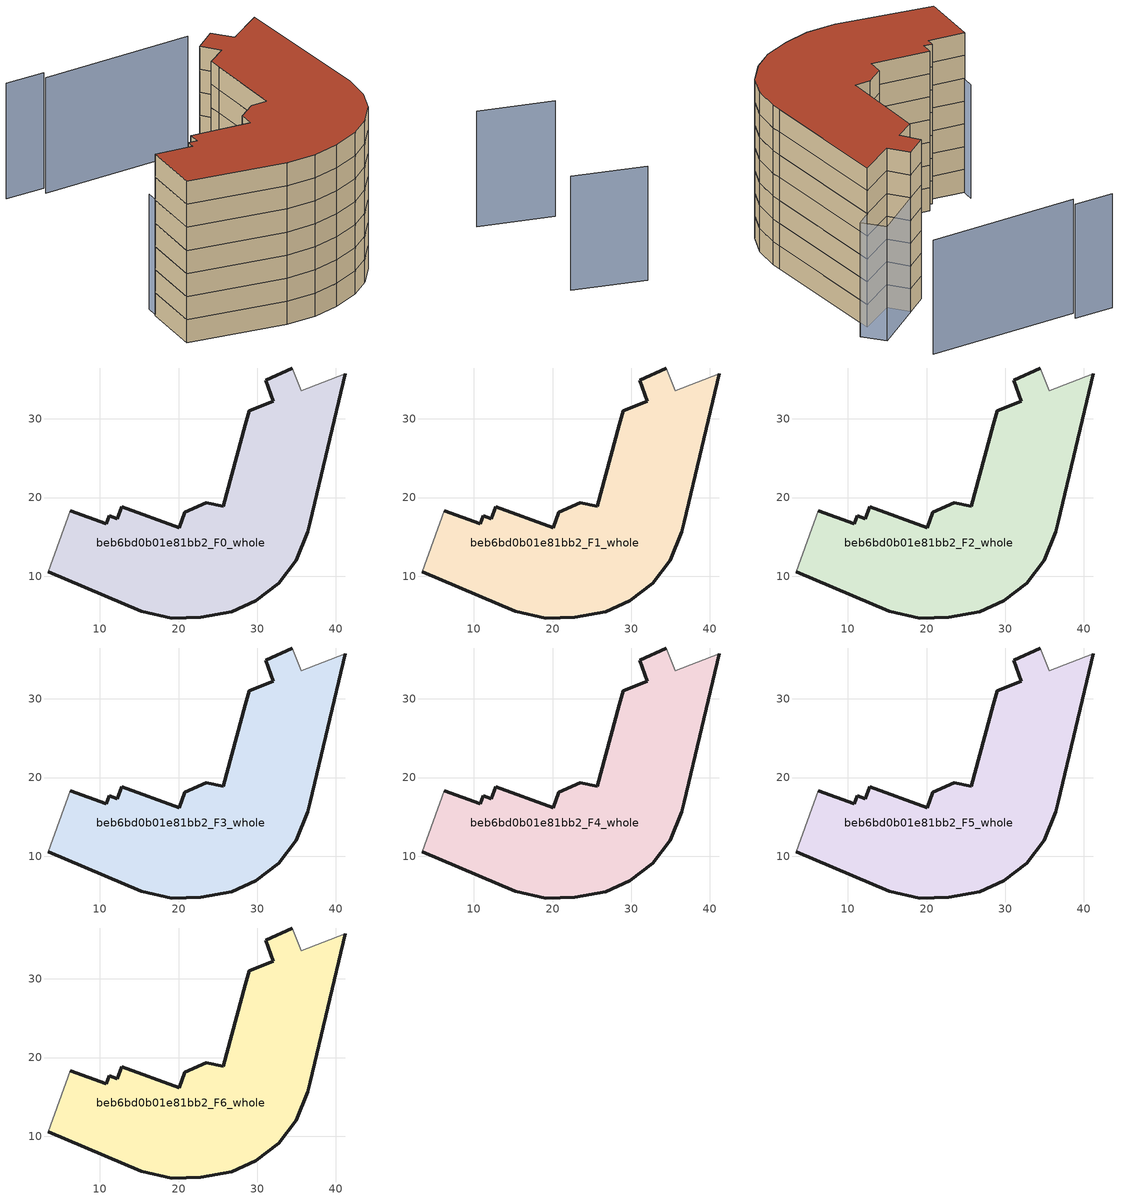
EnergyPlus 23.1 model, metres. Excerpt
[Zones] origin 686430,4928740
beb6bd0b01e81bb2_F0_whole
 floor ground (EU_floor_Construction): 41.16,35.74 36.71,16.94 36.43,15.68 34.93,12.01 32.72,9.1 29.79,6.9 26.73,5.48 22.83,4.79 19.16,4.69 15.24,5.53 3.46,10.55 6.23,18.3 10.81,16.65 11.18,17.68 12.23,17.3 12.78,18.82 20.08,16.17 20.79,18.16 23.54,19.32 25.7,18.88 28.48,29.28 28.97,31.06 32.02,32.22 31.08,34.9 34.48,36.46 35.6,33.6 z0
 wall outside (EU_wall_Construction): 34.48,36.46 31.08,34.9 32.02,32.22 28.97,31.06 28.48,29.28 25.7,18.88 23.54,19.32 20.79,18.16 20.08,16.17 12.78,18.82 12.23,17.3 11.18,17.68 10.81,16.65 6.23,18.3 / 3.46,10.55 15.24,5.53 19.16,4.69 22.83,4.79 26.73,5.48 29.79,6.9 32.72,9.1 34.93,12.01 36.43,15.68 36.71,16.94 41.16,35.74 z0:3
 wall adiabatic (EU_wall_Construction): 41.16,35.74 35.6,33.6 34.48,36.46 / 6.23,18.3 3.46,10.55 z0:3
beb6bd0b01e81bb2_F1_whole
 floor to beb6bd0b01e81bb2_F0_whole (EU_floor_Construction): 41.16,35.74 36.71,16.94 36.43,15.68 34.93,12.01 32.72,9.1 29.79,6.9 26.73,5.48 22.83,4.79 19.16,4.69 15.24,5.53 3.46,10.55 6.23,18.3 10.81,16.65 11.18,17.68 12.23,17.3 12.78,18.82 20.08,16.17 20.79,18.16 23.54,19.32 25.7,18.88 28.48,29.28 28.97,31.06 32.02,32.22 31.08,34.9 34.48,36.46 35.6,33.6 z3
 wall outside (EU_wall_Construction): 34.48,36.46 31.08,34.9 32.02,32.22 28.97,31.06 28.48,29.28 25.7,18.88 23.54,19.32 20.79,18.16 20.08,16.17 12.78,18.82 12.23,17.3 11.18,17.68 10.81,16.65 6.23,18.3 / 3.46,10.55 15.24,5.53 19.16,4.69 22.83,4.79 26.73,5.48 29.79,6.9 32.72,9.1 34.93,12.01 36.43,15.68 36.71,16.94 41.16,35.74 z3:6
 wall adiabatic (EU_wall_Construction): 41.16,35.74 35.6,33.6 34.48,36.46 / 6.23,18.3 3.46,10.55 z3:6
beb6bd0b01e81bb2_F2_whole
 floor to beb6bd0b01e81bb2_F1_whole (EU_floor_Construction): 41.16,35.74 36.71,16.94 36.43,15.68 34.93,12.01 32.72,9.1 29.79,6.9 26.73,5.48 22.83,4.79 19.16,4.69 15.24,5.53 3.46,10.55 6.23,18.3 10.81,16.65 11.18,17.68 12.23,17.3 12.78,18.82 20.08,16.17 20.79,18.16 23.54,19.32 25.7,18.88 28.48,29.28 28.97,31.06 32.02,32.22 31.08,34.9 34.48,36.46 35.6,33.6 z6
 wall outside (EU_wall_Construction): 34.48,36.46 31.08,34.9 32.02,32.22 28.97,31.06 28.48,29.28 25.7,18.88 23.54,19.32 20.79,18.16 20.08,16.17 12.78,18.82 12.23,17.3 11.18,17.68 10.81,16.65 6.23,18.3 / 3.46,10.55 15.24,5.53 19.16,4.69 22.83,4.79 26.73,5.48 29.79,6.9 32.72,9.1 34.93,12.01 36.43,15.68 36.71,16.94 41.16,35.74 z6:9
 wall adiabatic (EU_wall_Construction): 41.16,35.74 35.6,33.6 34.48,36.46 / 6.23,18.3 3.46,10.55 z6:9
beb6bd0b01e81bb2_F3_whole
 floor to beb6bd0b01e81bb2_F2_whole (EU_floor_Construction): 41.16,35.74 36.71,16.94 36.43,15.68 34.93,12.01 32.72,9.1 29.79,6.9 26.73,5.48 22.83,4.79 19.16,4.69 15.24,5.53 3.46,10.55 6.23,18.3 10.81,16.65 11.18,17.68 12.23,17.3 12.78,18.82 20.08,16.17 20.79,18.16 23.54,19.32 25.7,18.88 28.48,29.28 28.97,31.06 32.02,32.22 31.08,34.9 34.48,36.46 35.6,33.6 z9
 wall outside (EU_wall_Construction): 34.48,36.46 31.08,34.9 32.02,32.22 28.97,31.06 28.48,29.28 25.7,18.88 23.54,19.32 20.79,18.16 20.08,16.17 12.78,18.82 12.23,17.3 11.18,17.68 10.81,16.65 6.23,18.3 / 3.46,10.55 15.24,5.53 19.16,4.69 22.83,4.79 26.73,5.48 29.79,6.9 32.72,9.1 34.93,12.01 36.43,15.68 36.71,16.94 41.16,35.74 z9:12
 wall adiabatic (EU_wall_Construction): 41.16,35.74 35.6,33.6 34.48,36.46 / 6.23,18.3 3.46,10.55 z9:12
beb6bd0b01e81bb2_F4_whole
 floor to beb6bd0b01e81bb2_F3_whole (EU_floor_Construction): 41.16,35.74 36.71,16.94 36.43,15.68 34.93,12.01 32.72,9.1 29.79,6.9 26.73,5.48 22.83,4.79 19.16,4.69 15.24,5.53 3.46,10.55 6.23,18.3 10.81,16.65 11.18,17.68 12.23,17.3 12.78,18.82 20.08,16.17 20.79,18.16 23.54,19.32 25.7,18.88 28.48,29.28 28.97,31.06 32.02,32.22 31.08,34.9 34.48,36.46 35.6,33.6 z12
 wall outside (EU_wall_Construction): 34.48,36.46 31.08,34.9 32.02,32.22 28.97,31.06 28.48,29.28 25.7,18.88 23.54,19.32 20.79,18.16 20.08,16.17 12.78,18.82 12.23,17.3 11.18,17.68 10.81,16.65 6.23,18.3 / 3.46,10.55 15.24,5.53 19.16,4.69 22.83,4.79 26.73,5.48 29.79,6.9 32.72,9.1 34.93,12.01 36.43,15.68 36.71,16.94 41.16,35.74 z12:15
 wall adiabatic (EU_wall_Construction): 41.16,35.74 35.6,33.6 34.48,36.46 / 6.23,18.3 3.46,10.55 z12:15
beb6bd0b01e81bb2_F5_whole
 floor to beb6bd0b01e81bb2_F4_whole (EU_floor_Construction): 41.16,35.74 36.71,16.94 36.43,15.68 34.93,12.01 32.72,9.1 29.79,6.9 26.73,5.48 22.83,4.79 19.16,4.69 15.24,5.53 3.46,10.55 6.23,18.3 10.81,16.65 11.18,17.68 12.23,17.3 12.78,18.82 20.08,16.17 20.79,18.16 23.54,19.32 25.7,18.88 28.48,29.28 28.97,31.06 32.02,32.22 31.08,34.9 34.48,36.46 35.6,33.6 z15
 wall outside (EU_wall_Construction): 34.48,36.46 31.08,34.9 32.02,32.22 28.97,31.06 28.48,29.28 25.7,18.88 23.54,19.32 20.79,18.16 20.08,16.17 12.78,18.82 12.23,17.3 11.18,17.68 10.81,16.65 6.23,18.3 / 3.46,10.55 15.24,5.53 19.16,4.69 22.83,4.79 26.73,5.48 29.79,6.9 32.72,9.1 34.93,12.01 36.43,15.68 36.71,16.94 41.16,35.74 z15:18
 wall adiabatic (EU_wall_Construction): 41.16,35.74 35.6,33.6 34.48,36.46 / 6.23,18.3 3.46,10.55 z15:18
beb6bd0b01e81bb2_F6_whole
 floor to beb6bd0b01e81bb2_F5_whole (EU_floor_Construction): 41.16,35.74 36.71,16.94 36.43,15.68 34.93,12.01 32.72,9.1 29.79,6.9 26.73,5.48 22.83,4.79 19.16,4.69 15.24,5.53 3.46,10.55 6.23,18.3 10.81,16.65 11.18,17.68 12.23,17.3 12.78,18.82 20.08,16.17 20.79,18.16 23.54,19.32 25.7,18.88 28.48,29.28 28.97,31.06 32.02,32.22 31.08,34.9 34.48,36.46 35.6,33.6 z18
 wall outside (EU_wall_Construction): 34.48,36.46 31.08,34.9 32.02,32.22 28.97,31.06 28.48,29.28 25.7,18.88 23.54,19.32 20.79,18.16 20.08,16.17 12.78,18.82 12.23,17.3 11.18,17.68 10.81,16.65 6.23,18.3 / 3.46,10.55 15.24,5.53 19.16,4.69 22.83,4.79 26.73,5.48 29.79,6.9 32.72,9.1 34.93,12.01 36.43,15.68 36.71,16.94 41.16,35.74 z18:21
 wall adiabatic (EU_wall_Construction): 41.16,35.74 35.6,33.6 34.48,36.46 / 6.23,18.3 3.46,10.55 z18:21
 roof outside (EU_roof_Construction): 32.72,9.1 34.93,12.01 36.43,15.68 36.71,16.94 41.16,35.74 35.6,33.6 34.48,36.46 31.08,34.9 32.02,32.22 28.97,31.06 28.48,29.28 25.7,18.88 23.54,19.32 20.79,18.16 20.08,16.17 12.78,18.82 12.23,17.3 11.18,17.68 10.81,16.65 6.23,18.3 3.46,10.55 15.24,5.53 19.16,4.69 22.83,4.79 26.73,5.48 29.79,6.9 z21
shading: 58.18,3.18 49.82,7.88 / 6.99,19.99 3.46,10.55 / 22.23,51.81 17.05,52.95 / 41.02,46.45 21.41,50.66 / 34.32,36.39 42.16,39.99 / 42.16,39.99 43.6,36.85 / 43.6,36.85 35.76,33.25 / 35.76,33.25 34.32,36.39 z0:15
[Building]
EU S2 Campaign: North Axis=0; Terrain=City; Solar Distribution=FullExterior
[Site:Location]
Bologna: Latitude=44.5; Longitude=11.25; Time Zone=1; Elevation=37
[SizingPeriod:WeatherFileDays]
AnnualSizingPeriod: Begin Month=1; Begin Day of Month=1; End Month=12; End Day of Month=31; Day of Week for Start Day=Monday; Use Weather File Daylight Saving Period=No; Use Weather File Rain and Snow Indicators=No
[MATERIAL]
EU_InternalMass_Material: Roughness=MediumRough; Thickness=0.1; Conductivity=1; Density=1800; Specific Heat=900; Thermal Absorptance=0.9; Solar Absorptance=0.7; Visible Absorptance=0.7
[MATERIAL:NOMASS] Roughness=MediumRough; Thermal Absorptance=0.9; Solar Absorptance=0.7; Visible Absorptance=0.7
Name | Thermal Resistance
EU_wall_NoMass | 0.905828
EU_roof_NoMass | 0.37593
EU_floor_NoMass | 0.67114
[CONSTRUCTION]
EU_wall_Construction: EU_wall_NoMass
EU_roof_Construction: EU_roof_NoMass
EU_floor_Construction: EU_floor_NoMass
EU_InternalMass_Construction: EU_InternalMass_Material
[ZONE] Type=1; Multiplier=1; Ceiling Height=autocalculate; Volume=1580.84; Floor Area=autocalculate; Part of Total Floor Area=Yes
beb6bd0b01e81bb2_F0_whole; beb6bd0b01e81bb2_F1_whole; beb6bd0b01e81bb2_F2_whole; beb6bd0b01e81bb2_F3_whole; beb6bd0b01e81bb2_F4_whole; beb6bd0b01e81bb2_F5_whole; beb6bd0b01e81bb2_F6_whole
[INTERNALMASS] Construction=EU_InternalMass_Construction; Surface Area=526.946
Name | Zone or ZoneList
beb6bd0b01e81bb2_F0_whole_EU_InternalMass | beb6bd0b01e81bb2_F0_whole
beb6bd0b01e81bb2_F1_whole_EU_InternalMass | beb6bd0b01e81bb2_F1_whole
beb6bd0b01e81bb2_F2_whole_EU_InternalMass | beb6bd0b01e81bb2_F2_whole
beb6bd0b01e81bb2_F3_whole_EU_InternalMass | beb6bd0b01e81bb2_F3_whole
beb6bd0b01e81bb2_F4_whole_EU_InternalMass | beb6bd0b01e81bb2_F4_whole
beb6bd0b01e81bb2_F5_whole_EU_InternalMass | beb6bd0b01e81bb2_F5_whole
beb6bd0b01e81bb2_F6_whole_EU_InternalMass | beb6bd0b01e81bb2_F6_whole
[OTHEREQUIPMENT] Fuel Type=Electricity; Design Level Calculation Method=Watts/Area; Power per Zone Floor Area=1; Fraction Latent=0; Fraction Radiant=0; Fraction Lost=0; Carbon Dioxide Generation Rate=0; EndUse Subcategory=EU_Step8_InternalGains
Name | Zone or ZoneList or Space or SpaceList | Schedule
EU_Step8_InternalGain_beb6bd0b01e81bb2_F0_whole_f000 | beb6bd0b01e81bb2_F0_whole | EU_Step8_GainSchedule_beb6bd0b01e81bb2_F0_whole_f000
EU_Step8_InternalGain_beb6bd0b01e81bb2_F1_whole_f000 | beb6bd0b01e81bb2_F1_whole | EU_Step8_GainSchedule_beb6bd0b01e81bb2_F1_whole_f000
EU_Step8_InternalGain_beb6bd0b01e81bb2_F2_whole_f000 | beb6bd0b01e81bb2_F2_whole | EU_Step8_GainSchedule_beb6bd0b01e81bb2_F2_whole_f000
EU_Step8_InternalGain_beb6bd0b01e81bb2_F3_whole_f000 | beb6bd0b01e81bb2_F3_whole | EU_Step8_GainSchedule_beb6bd0b01e81bb2_F3_whole_f000
EU_Step8_InternalGain_beb6bd0b01e81bb2_F4_whole_f000 | beb6bd0b01e81bb2_F4_whole | EU_Step8_GainSchedule_beb6bd0b01e81bb2_F4_whole_f000
EU_Step8_InternalGain_beb6bd0b01e81bb2_F5_whole_f000 | beb6bd0b01e81bb2_F5_whole | EU_Step8_GainSchedule_beb6bd0b01e81bb2_F5_whole_f000
EU_Step8_InternalGain_beb6bd0b01e81bb2_F6_whole_f000 | beb6bd0b01e81bb2_F6_whole | EU_Step8_GainSchedule_beb6bd0b01e81bb2_F6_whole_f000
[ZONEVENTILATION:DESIGNFLOWRATE] Schedule=EU_AlwaysOn; Design Flow Rate Calculation Method=AirChanges/Hour; Air Changes per Hour=0.73129; Ventilation Type=Natural; Fan Pressure Rise=0; Fan Total Efficiency=1; Constant Term Coefficient=1; Temperature Term Coefficient=0; Velocity Term Coefficient=0; Velocity Squared Term Coefficient=0; Minimum Indoor Temperature=-100; Maximum Indoor Temperature=100; Delta Temperature=-100; Minimum Outdoor Temperature=-100; Maximum Outdoor Temperature=100; Maximum Wind Speed=40
Name | Zone or ZoneList or Space or SpaceList
EU_ConstantAir_beb6bd0b01e81bb2_F0_whole | beb6bd0b01e81bb2_F0_whole
EU_ConstantAir_beb6bd0b01e81bb2_F1_whole | beb6bd0b01e81bb2_F1_whole
EU_ConstantAir_beb6bd0b01e81bb2_F2_whole | beb6bd0b01e81bb2_F2_whole
EU_ConstantAir_beb6bd0b01e81bb2_F3_whole | beb6bd0b01e81bb2_F3_whole
EU_ConstantAir_beb6bd0b01e81bb2_F4_whole | beb6bd0b01e81bb2_F4_whole
EU_ConstantAir_beb6bd0b01e81bb2_F5_whole | beb6bd0b01e81bb2_F5_whole
EU_ConstantAir_beb6bd0b01e81bb2_F6_whole | beb6bd0b01e81bb2_F6_whole
[HVACTEMPLATE:THERMOSTAT] Constant Heating Setpoint=20; Constant Cooling Setpoint=50
EU_HeatOnly_beb6bd0b01e81bb2_F0_whole; EU_HeatOnly_beb6bd0b01e81bb2_F1_whole; EU_HeatOnly_beb6bd0b01e81bb2_F2_whole; EU_HeatOnly_beb6bd0b01e81bb2_F3_whole; EU_HeatOnly_beb6bd0b01e81bb2_F4_whole; EU_HeatOnly_beb6bd0b01e81bb2_F5_whole; EU_HeatOnly_beb6bd0b01e81bb2_F6_whole
[HVACTEMPLATE:ZONE:IDEALLOADSAIRSYSTEM] System Availability Schedule=EU_AlwaysOn; Maximum Heating Supply Air Temperature=50; Minimum Cooling Supply Air Temperature=13; Maximum Heating Supply Air Humidity Ratio=0.0156; Minimum Cooling Supply Air Humidity Ratio=0.0077; Heating Limit=NoLimit; Cooling Limit=NoLimit; Heating Availability Schedule=EU_AlwaysOn; Cooling Availability Schedule=EU_CoolingOff; Dehumidification Control Type=ConstantSensibleHeatRatio; Cooling Sensible Heat Ratio=0.7; Dehumidification Setpoint=60; Humidification Control Type=None; Humidification Setpoint=30; Outdoor Air Method=None; Outdoor Air Flow Rate per Person=0.00944; Outdoor Air Flow Rate per Zone Floor Area=0; Outdoor Air Flow Rate per Zone=0; Demand Controlled Ventilation Type=None; Outdoor Air Economizer Type=NoEconomizer; Heat Recovery Type=None; Sensible Heat Recovery Effectiveness=0.7; Latent Heat Recovery Effectiveness=0.65
Name | Template Thermostat
beb6bd0b01e81bb2_F0_whole | EU_HeatOnly_beb6bd0b01e81bb2_F0_whole
beb6bd0b01e81bb2_F1_whole | EU_HeatOnly_beb6bd0b01e81bb2_F1_whole
beb6bd0b01e81bb2_F2_whole | EU_HeatOnly_beb6bd0b01e81bb2_F2_whole
beb6bd0b01e81bb2_F3_whole | EU_HeatOnly_beb6bd0b01e81bb2_F3_whole
beb6bd0b01e81bb2_F4_whole | EU_HeatOnly_beb6bd0b01e81bb2_F4_whole
beb6bd0b01e81bb2_F5_whole | EU_HeatOnly_beb6bd0b01e81bb2_F5_whole
beb6bd0b01e81bb2_F6_whole | EU_HeatOnly_beb6bd0b01e81bb2_F6_whole
[SIZING:ZONE] Zone Cooling Design Supply Air Temperature Input Method=SupplyAirTemperature; Zone Cooling Design Supply Air Temperature=13; Zone Heating Design Supply Air Temperature Input Method=SupplyAirTemperature; Zone Heating Design Supply Air Temperature=50; Zone Cooling Design Supply Air Humidity Ratio=0.008; Zone Heating Design Supply Air Humidity Ratio=0.008; Cooling Design Air Flow Method=DesignDay; Cooling Design Air Flow Rate=0; Cooling Minimum Air Flow per Zone Floor Area=0.000762; Cooling Minimum Air Flow=0; Cooling Minimum Air Flow Fraction=0.2; Heating Design Air Flow Method=DesignDay; Heating Design Air Flow Rate=0; Heating Maximum Air Flow per Zone Floor Area=0.002032; Heating Maximum Air Flow=0.141576; Heating Maximum Air Flow Fraction=0.3; Account for Dedicated Outdoor Air System=No; Dedicated Outdoor Air System Control Strategy=NeutralSupplyAir; Dedicated Outdoor Air Low Setpoint Temperature for Design=autosize; Dedicated Outdoor Air High Setpoint Temperature for Design=autosize; Zone Load Sizing Method=Sensible Load Only No Latent Load; Zone Latent Cooling Design Supply Air Humidity Ratio Input Method=HumidityRatioDifference; Zone Cooling Design Supply Air Humidity Ratio Difference=0.005; Zone Latent Heating Design Supply Air Humidity Ratio Input Method=HumidityRatioDifference; Zone Humidification Design Supply Air Humidity Ratio Difference=0.005
beb6bd0b01e81bb2_F0_whole; beb6bd0b01e81bb2_F1_whole; beb6bd0b01e81bb2_F2_whole; beb6bd0b01e81bb2_F3_whole; beb6bd0b01e81bb2_F4_whole; beb6bd0b01e81bb2_F5_whole; beb6bd0b01e81bb2_F6_whole
[SCHEDULE:CONSTANT]
Name | Hourly Value
EU_AlwaysOn | 1
EU_CoolingOff | 0
[SCHEDULE:FILE] Column Number=1; Rows to Skip at Top=0; Number of Hours of Data=8760; Column Separator=Comma; Interpolate to Timestep=No; Minutes per Item=60; Adjust Schedule for Daylight Savings=Yes
Name | File
EU_Step8_GainSchedule_beb6bd0b01e81bb2_F0_whole_f000 | ../../schedules/beb6bd0b01e81bb2/beb6bd0b01e81bb2_F0_whole_f000_gain.csv
EU_Step8_GainSchedule_beb6bd0b01e81bb2_F1_whole_f000 | ../../schedules/beb6bd0b01e81bb2/beb6bd0b01e81bb2_F1_whole_f000_gain.csv
EU_Step8_GainSchedule_beb6bd0b01e81bb2_F2_whole_f000 | ../../schedules/beb6bd0b01e81bb2/beb6bd0b01e81bb2_F2_whole_f000_gain.csv
EU_Step8_GainSchedule_beb6bd0b01e81bb2_F3_whole_f000 | ../../schedules/beb6bd0b01e81bb2/beb6bd0b01e81bb2_F3_whole_f000_gain.csv
EU_Step8_GainSchedule_beb6bd0b01e81bb2_F4_whole_f000 | ../../schedules/beb6bd0b01e81bb2/beb6bd0b01e81bb2_F4_whole_f000_gain.csv
EU_Step8_GainSchedule_beb6bd0b01e81bb2_F5_whole_f000 | ../../schedules/beb6bd0b01e81bb2/beb6bd0b01e81bb2_F5_whole_f000_gain.csv
EU_Step8_GainSchedule_beb6bd0b01e81bb2_F6_whole_f000 | ../../schedules/beb6bd0b01e81bb2/beb6bd0b01e81bb2_F6_whole_f000_gain.csv
